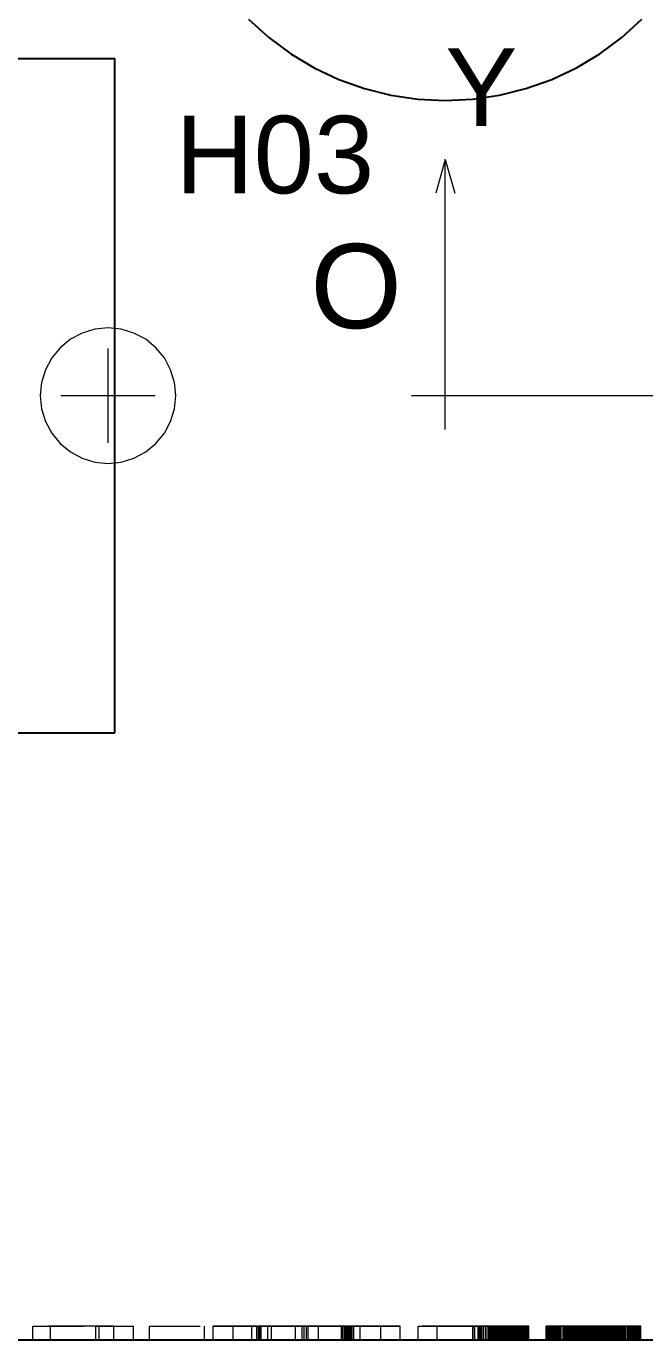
# Paper-space layout '01_三视图' of a CAD drawing. Header units: millimetres. Extents: x 8 to 451, y 8 to 289.
# Drawn here: x 148.57 to 166.92, y 64 to 102.95 of the extents above; entities that cross this region are included whole.
import ezdxf

# ---------------------------------------------------------------- set-up
doc = ezdxf.new("R2010")
doc.units = ezdxf.units.MM
doc.linetypes.add('WP_HIDDEN', pattern=[2.3, 1.5, -0.8])
for name, color, linetype, lineweight in [('ANNOTATIONS', 7, 'CONTINUOUS', 18), ('HIDDEN', 7, 'WP_HIDDEN', 13), ('VISIBLE', 7, 'CONTINUOUS', 25)]:
    doc.layers.add(name, color=color, linetype=linetype, lineweight=lineweight)
doc.styles.add('CJK', font='Arial Unicode.ttf')

psp = doc.layouts.new('01_三视图')

# ---------------------------------------------------------------- linework, layer by layer
at = {"layer": 'ANNOTATIONS'}
for p, q in [((161, 99), (160.72, 98)), ((161, 92), (161, 99)), ((161, 99), (161.28, 98)), ((151, 90.6), (151, 93.4)), ((161, 91), (161, 93)), ((149.6, 92), (152.4, 92)), ((160, 92), (162, 92)), ((161, 92), (168, 92))]:
    psp.add_line(p, q, dxfattribs=at)
at = {"layer": 'HIDDEN'}
for points in [[(153.01, 92), (152.971, 92.392), (152.857, 92.769), (152.671, 93.117), (152.421, 93.421), (152.117, 93.671), (151.769, 93.857), (151.392, 93.971), (151, 94.01), (150.608, 93.971), (150.231, 93.857), (149.883, 93.671), (149.579, 93.421), (149.329, 93.117), (149.143, 92.769), (149.029, 92.392), (148.99, 92), (149.029, 91.608), (149.143, 91.231), (149.329, 90.883), (149.579, 90.579), (149.883, 90.329), (150.231, 90.143), (150.608, 90.029), (151, 89.99), (151.392, 90.029), (151.769, 90.143), (152.117, 90.329), (152.421, 90.579), (152.671, 90.883), (152.857, 91.231), (152.971, 91.608), (153.01, 92)], [(148.772, 64), (148.772, 64.4)], [(148.772, 64.4), (150.641, 64.4)], [(150.738, 64.4), (148.772, 64.4)], [(150.641, 64.4), (149.292, 64.4)], [(149.292, 64), (149.292, 64.4)], [(150.641, 64), (150.641, 64.4)], [(150.641, 64.4), (151.17, 64.4)], [(150.738, 64), (150.738, 64.4)], [(151.17, 64.4), (150.738, 64.4)], [(151.17, 64), (151.17, 64.4)], [(151.17, 64.4), (151.752, 64.4)], [(151.752, 64), (151.752, 64.4)], [(152.234, 64), (152.234, 64.4)], [(152.234, 64.4), (153.859, 64.4)], [(153.859, 64), (153.859, 64.4)], [(154.121, 64), (154.121, 64.4)], [(154.121, 64.4), (155.264, 64.4)], [(154.706, 64.4), (154.121, 64.4)], [(154.706, 64), (154.706, 64.4)], [(155.361, 64.4), (154.706, 64.4)], [(155.264, 64), (155.264, 64.4)], [(155.264, 64.4), (155.846, 64.4)], [(155.412, 64.4), (155.361, 64.4)], [(155.412, 64), (155.412, 64.4)], [(155.46, 64.4), (155.412, 64.4)], [(155.46, 64), (155.46, 64.4)], [(155.504, 64.4), (155.46, 64.4)], [(155.504, 64), (155.504, 64.4)], [(155.544, 64.4), (155.504, 64.4)], [(155.544, 64), (155.544, 64.4)], [(155.674, 64.4), (155.544, 64.4)], [(155.738, 64.4), (155.674, 64.4)], [(155.738, 64), (155.738, 64.4)], [(156.558, 64.4), (155.738, 64.4)], [(155.846, 64), (155.846, 64.4)], [(155.846, 64.4), (156.76, 64.4)], [(156.558, 64), (156.558, 64.4)], [(157.245, 64.4), (156.558, 64.4)], [(156.76, 64), (156.76, 64.4)], [(156.76, 64.4), (156.821, 64.4)], [(156.821, 64), (156.821, 64.4)], [(156.821, 64.4), (156.887, 64.4)], [(156.887, 64), (156.887, 64.4)], [(156.887, 64.4), (156.931, 64.4)], [(156.931, 64), (156.931, 64.4)], [(156.931, 64.4), (157.022, 64.4)], [(157.022, 64.4), (157.93, 64.4)], [(157.245, 64), (157.245, 64.4)], [(157.863, 64.4), (157.245, 64.4)], [(157.919, 64.4), (157.863, 64.4)], [(157.919, 64), (157.919, 64.4)], [(157.971, 64.4), (157.919, 64.4)], [(157.93, 64), (157.93, 64.4)], [(157.93, 64.4), (158.48, 64.4)], [(157.971, 64), (157.971, 64.4)], [(158.019, 64.4), (157.971, 64.4)], [(158.019, 64), (158.019, 64.4)], [(158.062, 64.4), (158.019, 64.4)], [(158.062, 64), (158.062, 64.4)], [(158.102, 64.4), (158.062, 64.4)], [(158.138, 64.4), (158.102, 64.4)], [(158.102, 64), (158.102, 64.4)], [(158.17, 64.4), (158.138, 64.4)], [(158.138, 64), (158.138, 64.4)], [(158.198, 64.4), (158.17, 64.4)], [(158.17, 64), (158.17, 64.4)], [(158.242, 64.4), (158.198, 64.4)], [(158.198, 64), (158.198, 64.4)], [(158.292, 64.4), (158.242, 64.4)], [(158.242, 64), (158.242, 64.4)], [(158.349, 64.4), (158.292, 64.4)], [(158.292, 64), (158.292, 64.4)], [(158.412, 64.4), (158.349, 64.4)], [(159.088, 64.4), (158.412, 64.4)], [(158.48, 64), (158.48, 64.4)], [(158.48, 64.4), (159.661, 64.4)], [(159.661, 64.4), (159.088, 64.4)], [(159.088, 64), (159.088, 64.4)], [(159.661, 64), (159.661, 64.4)], [(160.193, 64), (160.193, 64.4)], [(160.193, 64.4), (160.764, 64.4)], [(161.819, 64.4), (160.193, 64.4)], [(160.764, 64), (160.764, 64.4)], [(160.764, 64.4), (161.869, 64.4)], [(160.764, 64.4), (161.866, 64.4)], [(161.878, 64.4), (160.764, 64.4)], [(161.819, 64), (161.819, 64.4)], [(162.021, 64.4), (161.819, 64.4)], [(161.866, 64.4), (162.045, 64.4)], [(161.866, 64), (161.866, 64.4)], [(161.869, 64), (161.869, 64.4)], [(161.869, 64.4), (161.981, 64.4)], [(162.011, 64.4), (161.878, 64.4)], [(161.878, 64), (161.878, 64.4)], [(161.981, 64), (161.981, 64.4)], [(161.981, 64.4), (162.088, 64.4)], [(162.134, 64.4), (162.011, 64.4)], [(162.011, 64), (162.011, 64.4)], [(162.021, 64), (162.021, 64.4)], [(162.197, 64.4), (162.021, 64.4)], [(162.045, 64.4), (162.193, 64.4)], [(162.045, 64), (162.045, 64.4)], [(162.088, 64), (162.088, 64.4)], [(162.088, 64.4), (162.192, 64.4)], [(162.247, 64.4), (162.134, 64.4)], [(162.134, 64), (162.134, 64.4)], [(162.192, 64), (162.192, 64.4)], [(162.192, 64.4), (162.291, 64.4)], [(162.193, 64.4), (162.311, 64.4)], [(162.193, 64), (162.193, 64.4)], [(162.197, 64), (162.197, 64.4)], [(162.348, 64.4), (162.197, 64.4)], [(162.35, 64.4), (162.247, 64.4)], [(162.247, 64), (162.247, 64.4)], [(162.291, 64), (162.291, 64.4)], [(162.291, 64.4), (162.385, 64.4)], [(162.311, 64.4), (162.358, 64.4)], [(162.311, 64), (162.311, 64.4)], [(162.348, 64), (162.348, 64.4)], [(162.474, 64.4), (162.348, 64.4)], [(162.443, 64.4), (162.35, 64.4)], [(162.35, 64), (162.35, 64.4)], [(162.358, 64.4), (162.398, 64.4)], [(162.358, 64), (162.358, 64.4)], [(162.385, 64), (162.385, 64.4)], [(162.385, 64.4), (162.475, 64.4)], [(162.398, 64.4), (162.452, 64.4)], [(162.398, 64), (162.398, 64.4)], [(162.486, 64.4), (162.443, 64.4)], [(162.443, 64), (162.443, 64.4)], [(162.452, 64.4), (162.504, 64.4)], [(162.452, 64), (162.452, 64.4)], [(162.474, 64), (162.474, 64.4)], [(162.552, 64.4), (162.474, 64.4)], [(162.475, 64), (162.475, 64.4)], [(162.475, 64.4), (162.561, 64.4)], [(162.526, 64.4), (162.486, 64.4)], [(162.486, 64), (162.486, 64.4)], [(162.504, 64.4), (162.553, 64.4)], [(162.504, 64), (162.504, 64.4)], [(162.564, 64.4), (162.526, 64.4)], [(162.526, 64), (162.526, 64.4)], [(162.552, 64), (162.552, 64.4)], [(162.627, 64.4), (162.552, 64.4)], [(162.553, 64.4), (162.6, 64.4)], [(162.553, 64), (162.553, 64.4)], [(162.561, 64), (162.561, 64.4)], [(162.561, 64.4), (162.642, 64.4)], [(162.599, 64.4), (162.564, 64.4)], [(162.564, 64), (162.564, 64.4)], [(162.632, 64.4), (162.599, 64.4)], [(162.599, 64), (162.599, 64.4)], [(162.6, 64.4), (162.643, 64.4)], [(162.6, 64), (162.6, 64.4)], [(162.627, 64), (162.627, 64.4)], [(162.698, 64.4), (162.627, 64.4)], [(162.662, 64.4), (162.632, 64.4)], [(162.632, 64), (162.632, 64.4)], [(162.642, 64), (162.642, 64.4)], [(162.642, 64.4), (162.719, 64.4)], [(162.643, 64.4), (162.684, 64.4)], [(162.643, 64), (162.643, 64.4)], [(162.717, 64.4), (162.662, 64.4)], [(162.662, 64), (162.662, 64.4)], [(162.684, 64.4), (162.722, 64.4)], [(162.684, 64), (162.684, 64.4)], [(162.698, 64), (162.698, 64.4)], [(162.766, 64.4), (162.698, 64.4)], [(162.764, 64.4), (162.717, 64.4)], [(162.717, 64), (162.717, 64.4)], [(162.719, 64), (162.719, 64.4)], [(162.719, 64.4), (162.791, 64.4)], [(162.722, 64.4), (162.758, 64.4)], [(162.722, 64), (162.722, 64.4)], [(162.758, 64.4), (162.79, 64.4)], [(162.758, 64), (162.758, 64.4)], [(162.804, 64.4), (162.764, 64.4)], [(162.764, 64), (162.764, 64.4)], [(162.766, 64), (162.766, 64.4)], [(162.831, 64.4), (162.766, 64.4)], [(162.79, 64.4), (162.818, 64.4)], [(162.79, 64), (162.79, 64.4)], [(162.791, 64), (162.791, 64.4)], [(162.791, 64.4), (162.859, 64.4)], [(162.837, 64.4), (162.804, 64.4)], [(162.804, 64), (162.804, 64.4)], [(162.818, 64.4), (162.841, 64.4)], [(162.818, 64), (162.818, 64.4)], [(162.831, 64), (162.831, 64.4)], [(162.893, 64.4), (162.831, 64.4)], [(162.862, 64.4), (162.837, 64.4)], [(162.837, 64), (162.837, 64.4)], [(162.841, 64.4), (162.86, 64.4)], [(162.841, 64), (162.841, 64.4)], [(162.859, 64), (162.859, 64.4)], [(162.859, 64.4), (162.922, 64.4)], [(162.86, 64.4), (162.875, 64.4)], [(162.86, 64), (162.86, 64.4)], [(162.88, 64.4), (162.862, 64.4)], [(162.862, 64), (162.862, 64.4)], [(162.875, 64.4), (162.886, 64.4)], [(162.875, 64), (162.875, 64.4)], [(162.891, 64.4), (162.88, 64.4)], [(162.88, 64), (162.88, 64.4)], [(162.886, 64.4), (162.892, 64.4)], [(162.886, 64), (162.886, 64.4)], [(162.895, 64.4), (162.891, 64.4)], [(162.891, 64), (162.891, 64.4)], [(162.892, 64.4), (162.895, 64.4)], [(162.892, 64), (162.892, 64.4)], [(162.893, 64), (162.893, 64.4)], [(162.951, 64.4), (162.893, 64.4)], [(162.895, 64), (162.895, 64.4)], [(162.922, 64), (162.922, 64.4)], [(162.922, 64.4), (162.982, 64.4)], [(162.951, 64), (162.951, 64.4)], [(163.006, 64.4), (162.951, 64.4)], [(162.982, 64), (162.982, 64.4)], [(162.982, 64.4), (163.036, 64.4)], [(163.006, 64), (163.006, 64.4)], [(163.059, 64.4), (163.006, 64.4)], [(163.036, 64), (163.036, 64.4)], [(163.036, 64.4), (163.087, 64.4)], [(163.059, 64), (163.059, 64.4)], [(163.108, 64.4), (163.059, 64.4)], [(163.087, 64), (163.087, 64.4)], [(163.087, 64.4), (163.133, 64.4)], [(163.108, 64), (163.108, 64.4)], [(163.155, 64.4), (163.108, 64.4)], [(163.133, 64), (163.133, 64.4)], [(163.133, 64.4), (163.175, 64.4)], [(163.155, 64), (163.155, 64.4)], [(163.2, 64.4), (163.155, 64.4)], [(163.175, 64), (163.175, 64.4)], [(163.175, 64.4), (163.215, 64.4)], [(163.2, 64), (163.2, 64.4)], [(163.242, 64.4), (163.2, 64.4)], [(163.215, 64), (163.215, 64.4)], [(163.215, 64.4), (163.251, 64.4)], [(163.242, 64), (163.242, 64.4)], [(163.281, 64.4), (163.242, 64.4)], [(163.251, 64), (163.251, 64.4)], [(163.251, 64.4), (163.286, 64.4)], [(163.281, 64), (163.281, 64.4)], [(163.318, 64.4), (163.281, 64.4)], [(163.286, 64), (163.286, 64.4)], [(163.286, 64.4), (163.317, 64.4)], [(163.317, 64), (163.317, 64.4)], [(163.317, 64.4), (163.346, 64.4)], [(163.318, 64), (163.318, 64.4)], [(163.352, 64.4), (163.318, 64.4)], [(163.346, 64), (163.346, 64.4)], [(163.346, 64.4), (163.372, 64.4)], [(163.352, 64), (163.352, 64.4)], [(163.382, 64.4), (163.352, 64.4)], [(163.372, 64), (163.372, 64.4)], [(163.372, 64.4), (163.395, 64.4)], [(163.382, 64), (163.382, 64.4)], [(163.409, 64.4), (163.382, 64.4)], [(163.395, 64), (163.395, 64.4)], [(163.395, 64.4), (163.415, 64.4)], [(163.409, 64), (163.409, 64.4)], [(163.431, 64.4), (163.409, 64.4)], [(163.415, 64), (163.415, 64.4)], [(163.415, 64.4), (163.433, 64.4)], [(163.431, 64), (163.431, 64.4)], [(163.45, 64.4), (163.431, 64.4)], [(163.433, 64), (163.433, 64.4)], [(163.433, 64.4), (163.448, 64.4)], [(163.448, 64), (163.448, 64.4)], [(163.448, 64.4), (163.461, 64.4)], [(163.45, 64), (163.45, 64.4)], [(163.464, 64.4), (163.45, 64.4)], [(163.461, 64), (163.461, 64.4)], [(163.461, 64.4), (163.47, 64.4)], [(163.464, 64), (163.464, 64.4)], [(163.474, 64.4), (163.464, 64.4)], [(163.47, 64), (163.47, 64.4)], [(163.47, 64.4), (163.477, 64.4)], [(163.474, 64), (163.474, 64.4)], [(163.48, 64.4), (163.474, 64.4)], [(163.477, 64), (163.477, 64.4)], [(163.477, 64.4), (163.481, 64.4)], [(163.48, 64), (163.48, 64.4)], [(163.482, 64.4), (163.48, 64.4)], [(163.481, 64), (163.481, 64.4)], [(163.481, 64.4), (163.482, 64.4)], [(163.482, 64), (163.482, 64.4)], [(163.996, 64.4), (163.994, 64.4)], [(163.994, 64), (163.994, 64.4)], [(163.994, 64.4), (163.995, 64.4)], [(163.995, 64), (163.995, 64.4)], [(163.995, 64.4), (164, 64.4)], [(164.004, 64.4), (163.996, 64.4)], [(163.996, 64), (163.996, 64.4)], [(164, 64), (164, 64.4)], [(164, 64.4), (164.009, 64.4)], [(164.016, 64.4), (164.004, 64.4)], [(164.004, 64), (164.004, 64.4)], [(164.009, 64), (164.009, 64.4)], [(164.009, 64.4), (164.02, 64.4)], [(164.033, 64.4), (164.016, 64.4)], [(164.016, 64), (164.016, 64.4)], [(164.02, 64), (164.02, 64.4)], [(164.02, 64.4), (164.035, 64.4)], [(164.055, 64.4), (164.033, 64.4)], [(164.033, 64), (164.033, 64.4)], [(164.035, 64), (164.035, 64.4)], [(164.035, 64.4), (164.054, 64.4)], [(164.054, 64), (164.054, 64.4)], [(164.054, 64.4), (164.075, 64.4)], [(164.082, 64.4), (164.055, 64.4)], [(164.055, 64), (164.055, 64.4)], [(164.075, 64), (164.075, 64.4)], [(164.075, 64.4), (164.1, 64.4)], [(164.114, 64.4), (164.082, 64.4)], [(164.082, 64), (164.082, 64.4)], [(164.1, 64), (164.1, 64.4)], [(164.1, 64.4), (164.129, 64.4)], [(164.151, 64.4), (164.114, 64.4)], [(164.114, 64), (164.114, 64.4)], [(164.129, 64), (164.129, 64.4)], [(164.129, 64.4), (164.16, 64.4)], [(164.151, 64), (164.151, 64.4)], [(164.193, 64.4), (164.151, 64.4)], [(164.16, 64), (164.16, 64.4)], [(164.16, 64.4), (164.195, 64.4)], [(164.193, 64), (164.193, 64.4)], [(164.239, 64.4), (164.193, 64.4)], [(164.195, 64), (164.195, 64.4)], [(164.195, 64.4), (164.234, 64.4)], [(164.234, 64), (164.234, 64.4)], [(164.234, 64.4), (164.275, 64.4)], [(164.239, 64), (164.239, 64.4)], [(164.29, 64.4), (164.239, 64.4)], [(164.275, 64), (164.275, 64.4)], [(164.275, 64.4), (164.32, 64.4)], [(164.29, 64), (164.29, 64.4)], [(164.347, 64.4), (164.29, 64.4)], [(164.32, 64), (164.32, 64.4)], [(164.32, 64.4), (164.368, 64.4)], [(164.347, 64), (164.347, 64.4)], [(164.407, 64.4), (164.347, 64.4)], [(164.368, 64), (164.368, 64.4)], [(164.368, 64.4), (164.42, 64.4)], [(164.407, 64), (164.407, 64.4)], [(164.473, 64.4), (164.407, 64.4)], [(164.42, 64), (164.42, 64.4)], [(164.42, 64.4), (164.466, 64.4)], [(164.466, 64), (164.466, 64.4)], [(164.466, 64.4), (164.513, 64.4)], [(164.473, 64), (164.473, 64.4)], [(164.543, 64.4), (164.473, 64.4)], [(164.513, 64), (164.513, 64.4)], [(164.513, 64.4), (164.563, 64.4)], [(164.541, 64.4), (164.538, 64.4)], [(164.538, 64.4), (164.542, 64.4)], [(164.538, 64), (164.538, 64.4)], [(164.553, 64.4), (164.541, 64.4)], [(164.541, 64), (164.541, 64.4)], [(164.542, 64.4), (164.547, 64.4)], [(164.542, 64), (164.542, 64.4)], [(164.543, 64), (164.543, 64.4)], [(164.618, 64.4), (164.543, 64.4)], [(164.547, 64.4), (164.555, 64.4)], [(164.547, 64), (164.547, 64.4)], [(164.562, 64.4), (164.553, 64.4)], [(164.553, 64), (164.553, 64.4)], [(164.555, 64.4), (164.564, 64.4)], [(164.555, 64), (164.555, 64.4)], [(164.573, 64.4), (164.562, 64.4)], [(164.562, 64), (164.562, 64.4)], [(164.563, 64), (164.563, 64.4)], [(164.563, 64.4), (164.615, 64.4)], [(164.564, 64.4), (164.576, 64.4)], [(164.564, 64), (164.564, 64.4)], [(164.585, 64.4), (164.573, 64.4)], [(164.573, 64), (164.573, 64.4)], [(164.576, 64.4), (164.59, 64.4)], [(164.576, 64), (164.576, 64.4)], [(164.6, 64.4), (164.585, 64.4)], [(164.585, 64), (164.585, 64.4)], [(164.59, 64.4), (164.606, 64.4)], [(164.59, 64), (164.59, 64.4)], [(164.616, 64.4), (164.6, 64.4)], [(164.6, 64), (164.6, 64.4)], [(164.606, 64.4), (164.624, 64.4)], [(164.606, 64), (164.606, 64.4)], [(164.615, 64), (164.615, 64.4)], [(164.615, 64.4), (164.668, 64.4)], [(164.635, 64.4), (164.616, 64.4)], [(164.616, 64), (164.616, 64.4)], [(164.618, 64), (164.618, 64.4)], [(164.698, 64.4), (164.618, 64.4)], [(164.624, 64.4), (164.644, 64.4)], [(164.624, 64), (164.624, 64.4)], [(164.655, 64.4), (164.635, 64.4)], [(164.635, 64), (164.635, 64.4)], [(164.644, 64.4), (164.667, 64.4)], [(164.644, 64), (164.644, 64.4)], [(164.677, 64.4), (164.655, 64.4)], [(164.655, 64), (164.655, 64.4)], [(164.667, 64.4), (164.691, 64.4)], [(164.667, 64), (164.667, 64.4)], [(164.668, 64), (164.668, 64.4)], [(164.668, 64.4), (164.724, 64.4)], [(164.702, 64.4), (164.677, 64.4)], [(164.677, 64), (164.677, 64.4)], [(164.691, 64.4), (164.718, 64.4)], [(164.691, 64), (164.691, 64.4)], [(164.698, 64), (164.698, 64.4)], [(164.783, 64.4), (164.698, 64.4)], [(164.728, 64.4), (164.702, 64.4)], [(164.702, 64), (164.702, 64.4)], [(164.718, 64.4), (164.747, 64.4)], [(164.718, 64), (164.718, 64.4)], [(164.724, 64), (164.724, 64.4)], [(164.724, 64.4), (164.782, 64.4)], [(164.756, 64.4), (164.728, 64.4)], [(164.728, 64), (164.728, 64.4)], [(164.747, 64.4), (164.778, 64.4)], [(164.747, 64), (164.747, 64.4)], [(164.786, 64.4), (164.756, 64.4)], [(164.756, 64), (164.756, 64.4)], [(164.778, 64.4), (164.811, 64.4)], [(164.778, 64), (164.778, 64.4)], [(164.782, 64), (164.782, 64.4)], [(164.782, 64.4), (164.843, 64.4)], [(164.783, 64), (164.783, 64.4)], [(164.873, 64.4), (164.783, 64.4)], [(164.85, 64.4), (164.786, 64.4)], [(164.786, 64), (164.786, 64.4)], [(164.811, 64.4), (164.868, 64.4)], [(164.811, 64), (164.811, 64.4)], [(164.843, 64), (164.843, 64.4)], [(164.843, 64.4), (164.905, 64.4)], [(164.883, 64.4), (164.85, 64.4)], [(164.85, 64), (164.85, 64.4)], [(164.868, 64.4), (164.898, 64.4)], [(164.868, 64), (164.868, 64.4)], [(164.873, 64), (164.873, 64.4)], [(164.969, 64.4), (164.873, 64.4)], [(164.917, 64.4), (164.883, 64.4)], [(164.883, 64), (164.883, 64.4)], [(164.898, 64.4), (164.929, 64.4)], [(164.898, 64), (164.898, 64.4)], [(164.905, 64), (164.905, 64.4)], [(164.905, 64.4), (164.969, 64.4)], [(164.953, 64.4), (164.917, 64.4)], [(164.917, 64), (164.917, 64.4)], [(164.929, 64.4), (164.961, 64.4)], [(164.929, 64), (164.929, 64.4)], [(164.989, 64.4), (164.953, 64.4)], [(164.953, 64), (164.953, 64.4)], [(164.961, 64.4), (164.995, 64.4)], [(164.961, 64), (164.961, 64.4)], [(164.969, 64), (164.969, 64.4)], [(165.069, 64.4), (164.969, 64.4)], [(164.969, 64), (164.969, 64.4)], [(164.969, 64.4), (165.035, 64.4)], [(165.025, 64.4), (164.989, 64.4)], [(164.989, 64), (164.989, 64.4)], [(164.995, 64.4), (165.029, 64.4)], [(164.995, 64), (164.995, 64.4)], [(165.063, 64.4), (165.025, 64.4)], [(165.025, 64), (165.025, 64.4)], [(165.029, 64.4), (165.065, 64.4)], [(165.029, 64), (165.029, 64.4)], [(165.035, 64), (165.035, 64.4)], [(165.035, 64.4), (165.104, 64.4)], [(165.102, 64.4), (165.063, 64.4)], [(165.063, 64), (165.063, 64.4)], [(165.065, 64.4), (165.102, 64.4)], [(165.065, 64), (165.065, 64.4)], [(165.069, 64), (165.069, 64.4)], [(165.174, 64.4), (165.069, 64.4)], [(165.102, 64.4), (165.14, 64.4)], [(165.142, 64.4), (165.102, 64.4)], [(165.102, 64), (165.102, 64.4)], [(165.102, 64), (165.102, 64.4)], [(165.104, 64), (165.104, 64.4)], [(165.104, 64.4), (165.175, 64.4)], [(165.14, 64.4), (165.179, 64.4)], [(165.14, 64), (165.14, 64.4)], [(165.182, 64.4), (165.142, 64.4)], [(165.142, 64), (165.142, 64.4)], [(165.174, 64), (165.174, 64.4)], [(165.284, 64.4), (165.174, 64.4)], [(165.175, 64), (165.175, 64.4)], [(165.175, 64.4), (165.247, 64.4)], [(165.179, 64.4), (165.22, 64.4)], [(165.179, 64), (165.179, 64.4)], [(165.224, 64.4), (165.182, 64.4)], [(165.182, 64), (165.182, 64.4)], [(165.22, 64.4), (165.261, 64.4)], [(165.22, 64), (165.22, 64.4)], [(165.266, 64.4), (165.224, 64.4)], [(165.224, 64), (165.224, 64.4)], [(165.247, 64), (165.247, 64.4)], [(165.247, 64.4), (165.322, 64.4)], [(165.261, 64.4), (165.304, 64.4)], [(165.261, 64), (165.261, 64.4)], [(165.309, 64.4), (165.266, 64.4)], [(165.266, 64), (165.266, 64.4)], [(165.284, 64), (165.284, 64.4)], [(165.399, 64.4), (165.284, 64.4)], [(165.304, 64.4), (165.348, 64.4)], [(165.304, 64), (165.304, 64.4)], [(165.354, 64.4), (165.309, 64.4)], [(165.309, 64), (165.309, 64.4)], [(165.322, 64), (165.322, 64.4)], [(165.322, 64.4), (165.399, 64.4)], [(165.348, 64.4), (165.393, 64.4)], [(165.348, 64), (165.348, 64.4)], [(165.399, 64.4), (165.354, 64.4)], [(165.354, 64), (165.354, 64.4)], [(165.393, 64.4), (165.439, 64.4)], [(165.393, 64), (165.393, 64.4)], [(165.399, 64), (165.399, 64.4)], [(165.484, 64.4), (165.399, 64.4)], [(165.399, 64.4), (165.515, 64.4)], [(165.444, 64.4), (165.399, 64.4)], [(165.439, 64.4), (165.484, 64.4)], [(165.439, 64), (165.439, 64.4)], [(165.488, 64.4), (165.444, 64.4)], [(165.444, 64), (165.444, 64.4)], [(165.484, 64), (165.484, 64.4)], [(165.567, 64.4), (165.484, 64.4)], [(165.484, 64.4), (165.527, 64.4)], [(165.484, 64), (165.484, 64.4)], [(165.531, 64.4), (165.488, 64.4)], [(165.488, 64), (165.488, 64.4)], [(165.515, 64), (165.515, 64.4)], [(165.515, 64.4), (165.625, 64.4)], [(165.527, 64.4), (165.57, 64.4)], [(165.527, 64), (165.527, 64.4)], [(165.574, 64.4), (165.531, 64.4)], [(165.531, 64), (165.531, 64.4)], [(165.567, 64), (165.567, 64.4)], [(165.647, 64.4), (165.567, 64.4)], [(165.57, 64.4), (165.612, 64.4)], [(165.57, 64), (165.57, 64.4)], [(165.615, 64.4), (165.574, 64.4)], [(165.574, 64), (165.574, 64.4)], [(165.612, 64.4), (165.653, 64.4)], [(165.612, 64), (165.612, 64.4)], [(165.656, 64.4), (165.615, 64.4)], [(165.615, 64), (165.615, 64.4)], [(165.625, 64), (165.625, 64.4)], [(165.625, 64.4), (165.731, 64.4)], [(165.647, 64), (165.647, 64.4)], [(165.724, 64.4), (165.647, 64.4)], [(165.653, 64.4), (165.694, 64.4)], [(165.653, 64), (165.653, 64.4)], [(165.695, 64.4), (165.656, 64.4)], [(165.656, 64), (165.656, 64.4)], [(165.694, 64.4), (165.733, 64.4)], [(165.694, 64), (165.694, 64.4)], [(165.734, 64.4), (165.695, 64.4)], [(165.695, 64), (165.695, 64.4)], [(165.724, 64), (165.724, 64.4)], [(165.799, 64.4), (165.724, 64.4)], [(165.731, 64), (165.731, 64.4)], [(165.731, 64.4), (165.831, 64.4)], [(165.733, 64.4), (165.771, 64.4)], [(165.733, 64), (165.733, 64.4)], [(165.772, 64.4), (165.734, 64.4)], [(165.734, 64), (165.734, 64.4)], [(165.771, 64.4), (165.808, 64.4)], [(165.771, 64), (165.771, 64.4)], [(165.809, 64.4), (165.772, 64.4)], [(165.772, 64), (165.772, 64.4)], [(165.799, 64), (165.799, 64.4)], [(165.871, 64.4), (165.799, 64.4)], [(165.808, 64.4), (165.844, 64.4)], [(165.808, 64), (165.808, 64.4)], [(165.845, 64.4), (165.809, 64.4)], [(165.809, 64), (165.809, 64.4)], [(165.831, 64), (165.831, 64.4)], [(165.831, 64.4), (165.927, 64.4)], [(165.844, 64.4), (165.88, 64.4)], [(165.844, 64), (165.844, 64.4)], [(165.88, 64.4), (165.845, 64.4)], [(165.845, 64), (165.845, 64.4)], [(165.871, 64), (165.871, 64.4)], [(165.94, 64.4), (165.871, 64.4)], [(165.88, 64.4), (165.914, 64.4)], [(165.914, 64.4), (165.88, 64.4)], [(165.88, 64), (165.88, 64.4)], [(165.88, 64), (165.88, 64.4)], [(165.914, 64.4), (165.948, 64.4)], [(165.948, 64.4), (165.914, 64.4)], [(165.914, 64), (165.914, 64.4)], [(165.914, 64), (165.914, 64.4)], [(165.927, 64), (165.927, 64.4)], [(165.927, 64.4), (166.017, 64.4)], [(165.94, 64), (165.94, 64.4)], [(166.007, 64.4), (165.94, 64.4)], [(165.948, 64.4), (165.98, 64.4)], [(165.98, 64.4), (165.948, 64.4)], [(165.948, 64), (165.948, 64.4)], [(165.948, 64), (165.948, 64.4)], [(165.98, 64.4), (166.012, 64.4)], [(166.012, 64.4), (165.98, 64.4)], [(165.98, 64), (165.98, 64.4)], [(165.98, 64), (165.98, 64.4)], [(166.007, 64), (166.007, 64.4)], [(166.071, 64.4), (166.007, 64.4)], [(166.012, 64.4), (166.042, 64.4)], [(166.012, 64), (166.012, 64.4)], [(166.017, 64), (166.017, 64.4)], [(166.017, 64.4), (166.102, 64.4)], [(166.042, 64.4), (166.07, 64.4)], [(166.042, 64), (166.042, 64.4)], [(166.07, 64.4), (166.096, 64.4)], [(166.07, 64), (166.07, 64.4)], [(166.071, 64), (166.071, 64.4)], [(166.132, 64.4), (166.071, 64.4)], [(166.096, 64.4), (166.12, 64.4)], [(166.096, 64), (166.096, 64.4)], [(166.102, 64), (166.102, 64.4)], [(166.102, 64.4), (166.182, 64.4)], [(166.12, 64.4), (166.143, 64.4)], [(166.12, 64), (166.12, 64.4)], [(166.132, 64), (166.132, 64.4)], [(166.191, 64.4), (166.132, 64.4)], [(166.143, 64.4), (166.163, 64.4)], [(166.143, 64), (166.143, 64.4)], [(166.163, 64.4), (166.181, 64.4)], [(166.163, 64), (166.163, 64.4)], [(166.181, 64.4), (166.198, 64.4)], [(166.181, 64), (166.181, 64.4)], [(166.182, 64), (166.182, 64.4)], [(166.182, 64.4), (166.257, 64.4)], [(166.191, 64), (166.191, 64.4)], [(166.246, 64.4), (166.191, 64.4)], [(166.198, 64.4), (166.212, 64.4)], [(166.198, 64), (166.198, 64.4)], [(166.212, 64.4), (166.225, 64.4)], [(166.212, 64), (166.212, 64.4)], [(166.225, 64.4), (166.236, 64.4)], [(166.225, 64), (166.225, 64.4)], [(166.236, 64.4), (166.244, 64.4)], [(166.236, 64), (166.236, 64.4)], [(166.244, 64.4), (166.256, 64.4)], [(166.244, 64), (166.244, 64.4)], [(166.246, 64), (166.246, 64.4)], [(166.299, 64.4), (166.246, 64.4)], [(166.256, 64.4), (166.26, 64.4)], [(166.256, 64), (166.256, 64.4)], [(166.257, 64), (166.257, 64.4)], [(166.257, 64.4), (166.327, 64.4)], [(166.26, 64), (166.26, 64.4)], [(166.299, 64), (166.299, 64.4)], [(166.348, 64.4), (166.299, 64.4)], [(166.327, 64), (166.327, 64.4)], [(166.327, 64.4), (166.393, 64.4)], [(166.348, 64), (166.348, 64.4)], [(166.395, 64.4), (166.348, 64.4)], [(166.393, 64), (166.393, 64.4)], [(166.393, 64.4), (166.454, 64.4)], [(166.395, 64), (166.395, 64.4)], [(166.439, 64.4), (166.395, 64.4)], [(166.439, 64), (166.439, 64.4)], [(166.481, 64.4), (166.439, 64.4)], [(166.454, 64), (166.454, 64.4)], [(166.454, 64.4), (166.509, 64.4)], [(166.481, 64), (166.481, 64.4)], [(166.52, 64.4), (166.481, 64.4)], [(166.509, 64), (166.509, 64.4)], [(166.509, 64.4), (166.56, 64.4)], [(166.52, 64), (166.52, 64.4)], [(166.557, 64.4), (166.52, 64.4)], [(166.557, 64), (166.557, 64.4)], [(166.591, 64.4), (166.557, 64.4)], [(166.56, 64), (166.56, 64.4)], [(166.56, 64.4), (166.607, 64.4)], [(166.591, 64), (166.591, 64.4)], [(166.624, 64.4), (166.591, 64.4)], [(166.607, 64), (166.607, 64.4)], [(166.607, 64.4), (166.648, 64.4)], [(166.624, 64), (166.624, 64.4)], [(166.654, 64.4), (166.624, 64.4)], [(166.648, 64), (166.648, 64.4)], [(166.648, 64.4), (166.684, 64.4)], [(166.654, 64), (166.654, 64.4)], [(166.681, 64.4), (166.654, 64.4)], [(166.681, 64), (166.681, 64.4)], [(166.707, 64.4), (166.681, 64.4)], [(166.684, 64), (166.684, 64.4)], [(166.684, 64.4), (166.716, 64.4)], [(166.707, 64), (166.707, 64.4)], [(166.729, 64.4), (166.707, 64.4)], [(166.716, 64), (166.716, 64.4)], [(166.716, 64.4), (166.743, 64.4)], [(166.729, 64), (166.729, 64.4)], [(166.749, 64.4), (166.729, 64.4)], [(166.743, 64), (166.743, 64.4)], [(166.743, 64.4), (166.765, 64.4)], [(166.749, 64), (166.749, 64.4)], [(166.766, 64.4), (166.749, 64.4)], [(166.765, 64), (166.765, 64.4)], [(166.765, 64.4), (166.782, 64.4)], [(166.766, 64), (166.766, 64.4)], [(166.779, 64.4), (166.766, 64.4)], [(166.779, 64), (166.779, 64.4)], [(166.79, 64.4), (166.779, 64.4)], [(166.782, 64), (166.782, 64.4)], [(166.782, 64.4), (166.794, 64.4)], [(166.79, 64), (166.79, 64.4)], [(166.798, 64.4), (166.79, 64.4)], [(166.794, 64), (166.794, 64.4)], [(166.794, 64.4), (166.801, 64.4)], [(166.798, 64), (166.798, 64.4)], [(166.802, 64.4), (166.798, 64.4)], [(166.801, 64), (166.801, 64.4)], [(166.801, 64.4), (166.804, 64.4)], [(166.802, 64), (166.802, 64.4)], [(166.804, 64.4), (166.802, 64.4)], [(166.804, 64), (166.804, 64.4)], [(148.772, 64), (150.738, 64)], [(150.641, 64), (148.772, 64)], [(149.292, 64), (150.641, 64)], [(151.17, 64), (150.641, 64)], [(150.738, 64), (151.17, 64)], [(151.752, 64), (151.17, 64)], [(153.859, 64), (152.234, 64)], [(154.121, 64), (154.706, 64)], [(155.264, 64), (154.121, 64)], [(154.706, 64), (155.361, 64)], [(155.846, 64), (155.264, 64)], [(155.361, 64), (155.412, 64)], [(155.412, 64), (155.46, 64)], [(155.46, 64), (155.504, 64)], [(155.504, 64), (155.544, 64)], [(155.544, 64), (155.674, 64)], [(155.674, 64), (155.738, 64)], [(155.738, 64), (156.558, 64)], [(156.76, 64), (155.846, 64)], [(156.558, 64), (157.245, 64)], [(156.821, 64), (156.76, 64)], [(156.887, 64), (156.821, 64)], [(156.931, 64), (156.887, 64)], [(157.022, 64), (156.931, 64)], [(157.93, 64), (157.022, 64)], [(157.245, 64), (157.863, 64)], [(157.863, 64), (157.919, 64)], [(157.919, 64), (157.971, 64)], [(158.48, 64), (157.93, 64)], [(157.971, 64), (158.019, 64)], [(158.019, 64), (158.062, 64)], [(158.062, 64), (158.102, 64)], [(158.102, 64), (158.138, 64)], [(158.138, 64), (158.17, 64)], [(158.17, 64), (158.198, 64)], [(158.198, 64), (158.242, 64)], [(158.242, 64), (158.292, 64)], [(158.292, 64), (158.349, 64)], [(158.349, 64), (158.412, 64)], [(158.412, 64), (159.088, 64)], [(159.661, 64), (158.48, 64)], [(159.088, 64), (159.661, 64)], [(160.764, 64), (160.193, 64)], [(160.193, 64), (161.819, 64)], [(161.869, 64), (160.764, 64)], [(161.866, 64), (160.764, 64)], [(160.764, 64), (161.878, 64)], [(161.819, 64), (162.021, 64)], [(162.045, 64), (161.866, 64)], [(161.981, 64), (161.869, 64)], [(161.878, 64), (162.011, 64)], [(162.088, 64), (161.981, 64)], [(162.011, 64), (162.134, 64)], [(162.021, 64), (162.197, 64)], [(162.193, 64), (162.045, 64)], [(162.192, 64), (162.088, 64)], [(162.134, 64), (162.247, 64)], [(162.291, 64), (162.192, 64)], [(162.311, 64), (162.193, 64)], [(162.197, 64), (162.348, 64)], [(162.247, 64), (162.35, 64)], [(162.385, 64), (162.291, 64)], [(162.358, 64), (162.311, 64)], [(162.348, 64), (162.474, 64)], [(162.35, 64), (162.443, 64)], [(162.398, 64), (162.358, 64)], [(162.475, 64), (162.385, 64)], [(162.452, 64), (162.398, 64)], [(162.443, 64), (162.486, 64)], [(162.504, 64), (162.452, 64)], [(162.474, 64), (162.552, 64)], [(162.561, 64), (162.475, 64)], [(162.486, 64), (162.526, 64)], [(162.553, 64), (162.504, 64)], [(162.526, 64), (162.564, 64)], [(162.552, 64), (162.627, 64)], [(162.6, 64), (162.553, 64)], [(162.642, 64), (162.561, 64)], [(162.564, 64), (162.599, 64)], [(162.599, 64), (162.632, 64)], [(162.643, 64), (162.6, 64)], [(162.627, 64), (162.698, 64)], [(162.632, 64), (162.662, 64)], [(162.719, 64), (162.642, 64)], [(162.684, 64), (162.643, 64)], [(162.662, 64), (162.717, 64)], [(162.722, 64), (162.684, 64)], [(162.698, 64), (162.766, 64)], [(162.717, 64), (162.764, 64)], [(162.791, 64), (162.719, 64)], [(162.758, 64), (162.722, 64)], [(162.79, 64), (162.758, 64)], [(162.764, 64), (162.804, 64)], [(162.766, 64), (162.831, 64)], [(162.818, 64), (162.79, 64)], [(162.859, 64), (162.791, 64)], [(162.804, 64), (162.837, 64)], [(162.841, 64), (162.818, 64)], [(162.831, 64), (162.893, 64)], [(162.837, 64), (162.862, 64)], [(162.86, 64), (162.841, 64)], [(162.922, 64), (162.859, 64)], [(162.875, 64), (162.86, 64)], [(162.862, 64), (162.88, 64)], [(162.886, 64), (162.875, 64)], [(162.88, 64), (162.891, 64)], [(162.892, 64), (162.886, 64)], [(162.891, 64), (162.895, 64)], [(162.895, 64), (162.892, 64)], [(162.893, 64), (162.951, 64)], [(162.982, 64), (162.922, 64)], [(162.951, 64), (163.006, 64)], [(163.036, 64), (162.982, 64)], [(163.006, 64), (163.059, 64)], [(163.087, 64), (163.036, 64)], [(163.059, 64), (163.108, 64)], [(163.133, 64), (163.087, 64)], [(163.108, 64), (163.155, 64)], [(163.175, 64), (163.133, 64)], [(163.155, 64), (163.2, 64)], [(163.215, 64), (163.175, 64)], [(163.2, 64), (163.242, 64)], [(163.251, 64), (163.215, 64)], [(163.242, 64), (163.281, 64)], [(163.286, 64), (163.251, 64)], [(163.281, 64), (163.318, 64)], [(163.317, 64), (163.286, 64)], [(163.346, 64), (163.317, 64)], [(163.318, 64), (163.352, 64)], [(163.372, 64), (163.346, 64)], [(163.352, 64), (163.382, 64)], [(163.395, 64), (163.372, 64)], [(163.382, 64), (163.409, 64)], [(163.415, 64), (163.395, 64)], [(163.409, 64), (163.431, 64)], [(163.433, 64), (163.415, 64)], [(163.431, 64), (163.45, 64)], [(163.448, 64), (163.433, 64)], [(163.461, 64), (163.448, 64)], [(163.45, 64), (163.464, 64)], [(163.47, 64), (163.461, 64)], [(163.464, 64), (163.474, 64)], [(163.477, 64), (163.47, 64)], [(163.474, 64), (163.48, 64)], [(163.481, 64), (163.477, 64)], [(163.48, 64), (163.482, 64)], [(163.482, 64), (163.481, 64)], [(163.994, 64), (163.996, 64)], [(163.995, 64), (163.994, 64)], [(164, 64), (163.995, 64)], [(163.996, 64), (164.004, 64)], [(164.009, 64), (164, 64)], [(164.004, 64), (164.016, 64)], [(164.02, 64), (164.009, 64)], [(164.016, 64), (164.033, 64)], [(164.035, 64), (164.02, 64)], [(164.033, 64), (164.055, 64)], [(164.054, 64), (164.035, 64)], [(164.075, 64), (164.054, 64)], [(164.055, 64), (164.082, 64)], [(164.1, 64), (164.075, 64)], [(164.082, 64), (164.114, 64)], [(164.129, 64), (164.1, 64)], [(164.114, 64), (164.151, 64)], [(164.16, 64), (164.129, 64)], [(164.151, 64), (164.193, 64)], [(164.195, 64), (164.16, 64)], [(164.193, 64), (164.239, 64)], [(164.234, 64), (164.195, 64)], [(164.275, 64), (164.234, 64)], [(164.239, 64), (164.29, 64)], [(164.32, 64), (164.275, 64)], [(164.29, 64), (164.347, 64)], [(164.368, 64), (164.32, 64)], [(164.347, 64), (164.407, 64)], [(164.42, 64), (164.368, 64)], [(164.407, 64), (164.473, 64)], [(164.466, 64), (164.42, 64)], [(164.513, 64), (164.466, 64)], [(164.473, 64), (164.543, 64)], [(164.563, 64), (164.513, 64)], [(164.538, 64), (164.541, 64)], [(164.542, 64), (164.538, 64)], [(164.541, 64), (164.553, 64)], [(164.547, 64), (164.542, 64)], [(164.543, 64), (164.618, 64)], [(164.555, 64), (164.547, 64)], [(164.553, 64), (164.562, 64)], [(164.564, 64), (164.555, 64)], [(164.562, 64), (164.573, 64)], [(164.615, 64), (164.563, 64)], [(164.576, 64), (164.564, 64)], [(164.573, 64), (164.585, 64)], [(164.59, 64), (164.576, 64)], [(164.585, 64), (164.6, 64)], [(164.606, 64), (164.59, 64)], [(164.6, 64), (164.616, 64)], [(164.624, 64), (164.606, 64)], [(164.668, 64), (164.615, 64)], [(164.616, 64), (164.635, 64)], [(164.618, 64), (164.698, 64)], [(164.644, 64), (164.624, 64)], [(164.635, 64), (164.655, 64)], [(164.667, 64), (164.644, 64)], [(164.655, 64), (164.677, 64)], [(164.691, 64), (164.667, 64)], [(164.724, 64), (164.668, 64)], [(164.677, 64), (164.702, 64)], [(164.718, 64), (164.691, 64)], [(164.698, 64), (164.783, 64)], [(164.702, 64), (164.728, 64)], [(164.747, 64), (164.718, 64)], [(164.782, 64), (164.724, 64)], [(164.728, 64), (164.756, 64)], [(164.778, 64), (164.747, 64)], [(164.756, 64), (164.786, 64)], [(164.811, 64), (164.778, 64)], [(164.843, 64), (164.782, 64)], [(164.783, 64), (164.873, 64)], [(164.786, 64), (164.85, 64)], [(164.868, 64), (164.811, 64)], [(164.905, 64), (164.843, 64)], [(164.85, 64), (164.883, 64)], [(164.898, 64), (164.868, 64)], [(164.873, 64), (164.969, 64)], [(164.883, 64), (164.917, 64)], [(164.929, 64), (164.898, 64)], [(164.969, 64), (164.905, 64)], [(164.917, 64), (164.953, 64)], [(164.961, 64), (164.929, 64)], [(164.953, 64), (164.989, 64)], [(164.995, 64), (164.961, 64)], [(165.035, 64), (164.969, 64)], [(164.969, 64), (165.069, 64)], [(164.989, 64), (165.025, 64)], [(165.029, 64), (164.995, 64)], [(165.025, 64), (165.063, 64)], [(165.065, 64), (165.029, 64)], [(165.104, 64), (165.035, 64)], [(165.063, 64), (165.102, 64)], [(165.102, 64), (165.065, 64)], [(165.069, 64), (165.174, 64)], [(165.14, 64), (165.102, 64)], [(165.102, 64), (165.142, 64)], [(165.175, 64), (165.104, 64)], [(165.179, 64), (165.14, 64)], [(165.142, 64), (165.182, 64)], [(165.174, 64), (165.284, 64)], [(165.247, 64), (165.175, 64)], [(165.22, 64), (165.179, 64)], [(165.182, 64), (165.224, 64)], [(165.261, 64), (165.22, 64)], [(165.224, 64), (165.266, 64)], [(165.322, 64), (165.247, 64)], [(165.304, 64), (165.261, 64)], [(165.266, 64), (165.309, 64)], [(165.284, 64), (165.399, 64)], [(165.348, 64), (165.304, 64)], [(165.309, 64), (165.354, 64)], [(165.399, 64), (165.322, 64)], [(165.393, 64), (165.348, 64)], [(165.354, 64), (165.399, 64)], [(165.439, 64), (165.393, 64)], [(165.515, 64), (165.399, 64)], [(165.399, 64), (165.484, 64)], [(165.399, 64), (165.444, 64)], [(165.484, 64), (165.439, 64)], [(165.444, 64), (165.488, 64)], [(165.484, 64), (165.567, 64)], [(165.527, 64), (165.484, 64)], [(165.488, 64), (165.531, 64)], [(165.625, 64), (165.515, 64)], [(165.57, 64), (165.527, 64)], [(165.531, 64), (165.574, 64)], [(165.567, 64), (165.647, 64)], [(165.612, 64), (165.57, 64)], [(165.574, 64), (165.615, 64)], [(165.653, 64), (165.612, 64)], [(165.615, 64), (165.656, 64)], [(165.731, 64), (165.625, 64)], [(165.647, 64), (165.724, 64)], [(165.694, 64), (165.653, 64)], [(165.656, 64), (165.695, 64)], [(165.733, 64), (165.694, 64)], [(165.695, 64), (165.734, 64)], [(165.724, 64), (165.799, 64)], [(165.831, 64), (165.731, 64)], [(165.771, 64), (165.733, 64)], [(165.734, 64), (165.772, 64)], [(165.808, 64), (165.771, 64)], [(165.772, 64), (165.809, 64)], [(165.799, 64), (165.871, 64)], [(165.844, 64), (165.808, 64)], [(165.809, 64), (165.845, 64)], [(165.927, 64), (165.831, 64)], [(165.88, 64), (165.844, 64)], [(165.845, 64), (165.88, 64)], [(165.871, 64), (165.94, 64)], [(165.914, 64), (165.88, 64)], [(165.88, 64), (165.914, 64)], [(165.948, 64), (165.914, 64)], [(165.914, 64), (165.948, 64)], [(166.017, 64), (165.927, 64)], [(165.94, 64), (166.007, 64)], [(165.98, 64), (165.948, 64)], [(165.948, 64), (165.98, 64)], [(166.012, 64), (165.98, 64)], [(165.98, 64), (166.012, 64)], [(166.007, 64), (166.071, 64)], [(166.042, 64), (166.012, 64)], [(166.102, 64), (166.017, 64)], [(166.07, 64), (166.042, 64)], [(166.096, 64), (166.07, 64)], [(166.071, 64), (166.132, 64)], [(166.12, 64), (166.096, 64)], [(166.182, 64), (166.102, 64)], [(166.143, 64), (166.12, 64)], [(166.132, 64), (166.191, 64)], [(166.163, 64), (166.143, 64)], [(166.181, 64), (166.163, 64)], [(166.198, 64), (166.181, 64)], [(166.257, 64), (166.182, 64)], [(166.191, 64), (166.246, 64)], [(166.212, 64), (166.198, 64)], [(166.225, 64), (166.212, 64)], [(166.236, 64), (166.225, 64)], [(166.244, 64), (166.236, 64)], [(166.256, 64), (166.244, 64)], [(166.246, 64), (166.299, 64)], [(166.26, 64), (166.256, 64)], [(166.327, 64), (166.257, 64)], [(166.299, 64), (166.348, 64)], [(166.393, 64), (166.327, 64)], [(166.348, 64), (166.395, 64)], [(166.454, 64), (166.393, 64)], [(166.395, 64), (166.439, 64)], [(166.439, 64), (166.481, 64)], [(166.509, 64), (166.454, 64)], [(166.481, 64), (166.52, 64)], [(166.56, 64), (166.509, 64)], [(166.52, 64), (166.557, 64)], [(166.557, 64), (166.591, 64)], [(166.607, 64), (166.56, 64)], [(166.591, 64), (166.624, 64)], [(166.648, 64), (166.607, 64)], [(166.624, 64), (166.654, 64)], [(166.684, 64), (166.648, 64)], [(166.654, 64), (166.681, 64)], [(166.681, 64), (166.707, 64)], [(166.716, 64), (166.684, 64)], [(166.707, 64), (166.729, 64)], [(166.743, 64), (166.716, 64)], [(166.729, 64), (166.749, 64)], [(166.765, 64), (166.743, 64)], [(166.749, 64), (166.766, 64)], [(166.782, 64), (166.765, 64)], [(166.766, 64), (166.779, 64)], [(166.779, 64), (166.79, 64)], [(166.794, 64), (166.782, 64)], [(166.79, 64), (166.798, 64)], [(166.801, 64), (166.794, 64)], [(166.798, 64), (166.802, 64)], [(166.804, 64), (166.801, 64)], [(166.802, 64), (166.804, 64)]]:
    psp.add_lwpolyline(points, dxfattribs=at)
at = {"layer": 'VISIBLE'}
for points in [[(155.166, 103.166), (155.766, 102.623), (156.417, 102.14), (157.111, 101.724), (157.843, 101.378), (158.605, 101.105), (159.391, 100.909), (160.191, 100.79), (161, 100.75), (161.809, 100.79), (162.609, 100.909), (163.395, 101.105), (164.157, 101.378), (164.889, 101.724), (165.583, 102.14), (166.234, 102.623), (166.834, 103.166)], [(147.2, 102), (151.2, 102)], [(151.2, 82), (151.2, 102)], [(147.2, 82), (151.2, 82)], [(126, 64), (196, 64)]]:
    psp.add_lwpolyline(points, dxfattribs=at)

# ---------------------------------------------------------------- texts
at = {"layer": 'ANNOTATIONS', "style": 'CJK'}
for s, height, p in [('Y', 2.3, (161, 100)), ('H03', 2.3, (153, 98)), ('O', 2.5, (157, 94))]:
    psp.add_text(s, height=height, dxfattribs=at).set_placement(p)

doc.saveas('drawing.dxf')
